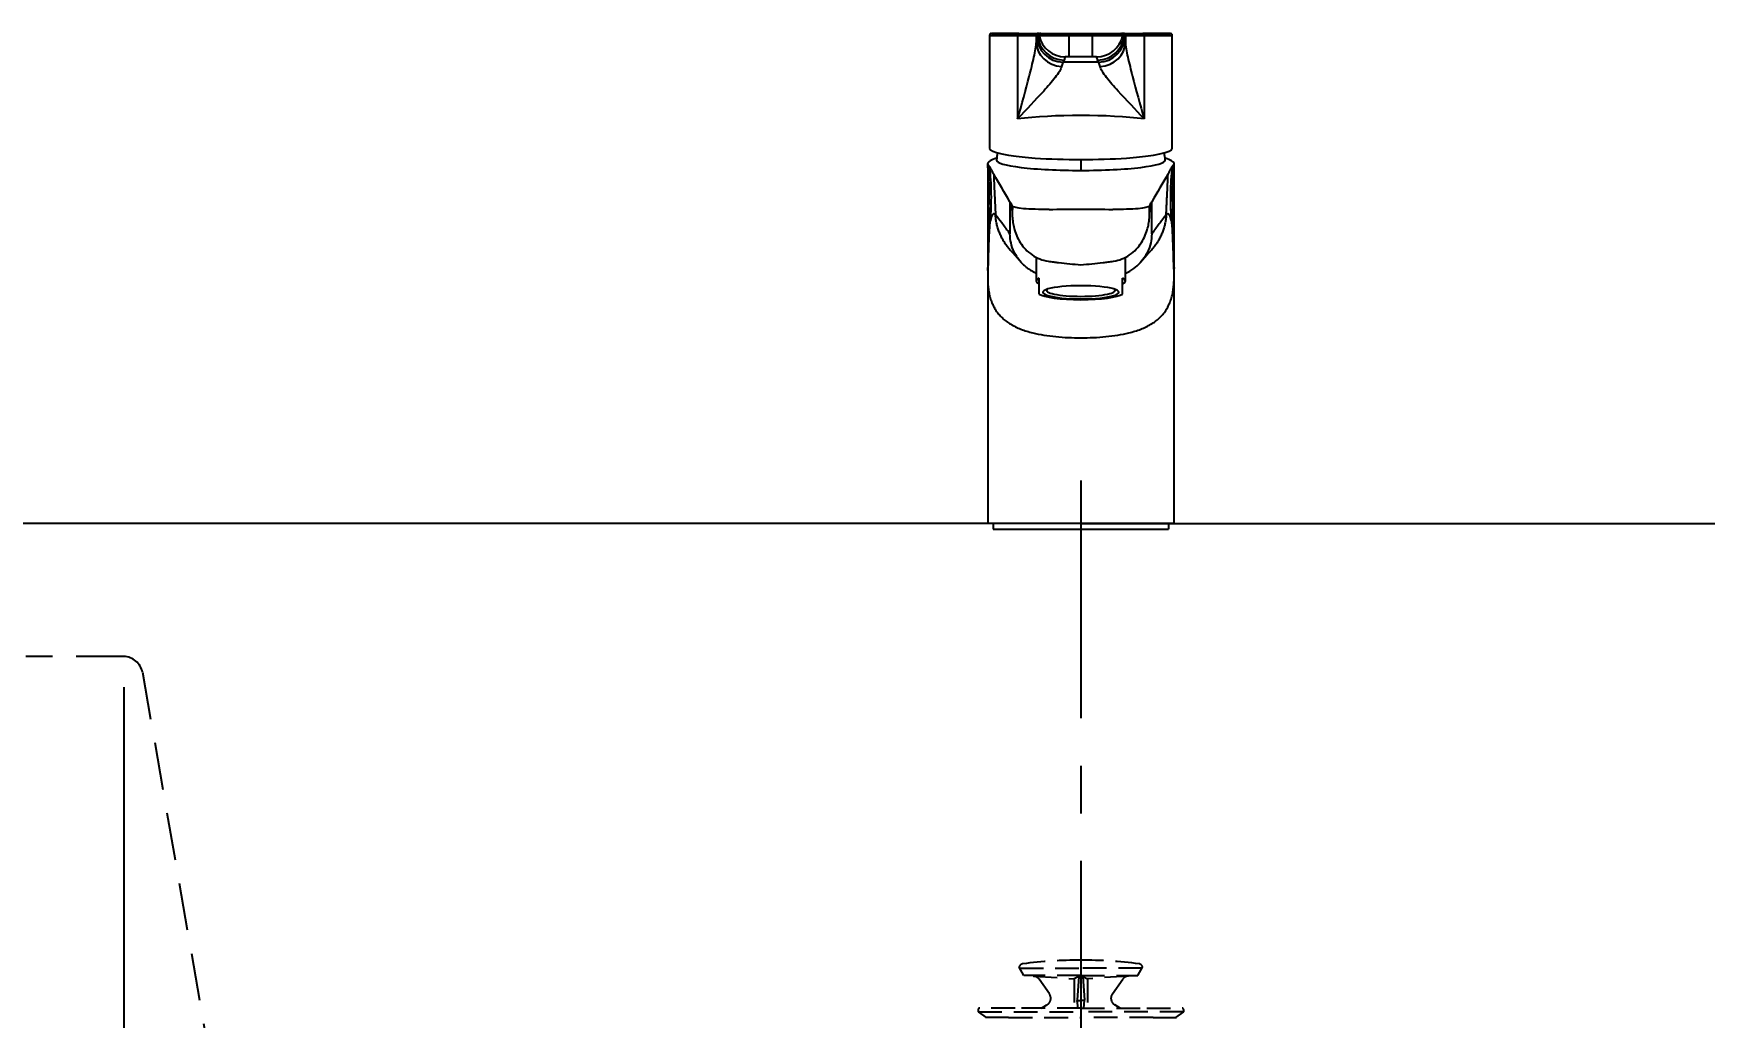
# Model space of a CAD drawing. Extents: x 0 to 3867, y -137 to 2100.
# Drawn here: x 586.8 to 1026.1, y 758.5 to 1017.2 of the extents above; entities that cross this region are included whole.
import ezdxf

# ---------------------------------------------------------------- set-up
doc = ezdxf.new("R2010")
doc.units = 0
doc.header["$LTSCALE"] = 25
doc.header["$MEASUREMENT"] = 0
doc.linetypes.add('CENTER', pattern=[2, 1.25, -0.25, 0.25, -0.25])
doc.linetypes.add('HIDDEN', pattern=[0.375, 0.25, -0.125])
doc.layers.get('0').update_dxf_attribs({"linetype": 'CONTINUOUS'})
doc.layers.get('DEFPOINTS').update_dxf_attribs({"linetype": 'CONTINUOUS'})
for name, color, linetype in [('1', 1, 'CONTINUOUS'), ('2', 2, 'CONTINUOUS'), ('3', 3, 'CONTINUOUS'), ('5', 5, 'CONTINUOUS')]:
    doc.layers.add(name, color=color, linetype=linetype)
doc.styles.get("Standard").update_dxf_attribs({"font": 'NanumGothic.ttf'})
doc.dimstyles.get("Standard").update_dxf_attribs({"dimtxt": 2.5, "dimasz": 2, "dimexe": 2, "dimexo": 1, "dimgap": 1.5, "dimtad": 1, "dimdec": 0, "dimlfac": 10, "dimrnd": 0.5, "dimzin": 0, "dimdsep": 46, "dimtxsty": 'Standard', "dimcen": 0, "dimclrt": 2, "dimadec": 0, "dimazin": 0, "dimtfac": 1, "dimtdec": 0, "dimtmove": 0, "dimatfit": 3, "dimfxl": 0, "dimtolj": 1, "dimtzin": 0, "dimarcsym": 0})

# ---------------------------------------------------------------- blocks, each defined once
blk = doc.blocks.new('*D7')
at = {"layer": '3', "color": 3, "lineweight": -2}
for p, q in [((610.48, 845.43), (610.48, 303.32)), ((1113.71, 845.43), (1113.71, 303.32)), ((626.48, 311.32), (1097.71, 311.32))]:
    blk.add_line(p, q, dxfattribs=at)
at = {"layer": '3', "color": 3}
for points in [[(626.48, 313.99), (626.48, 308.66), (610.48, 311.32)], [(1097.71, 313.99), (1097.71, 308.66), (1113.71, 311.32)]]:
    blk.add_solid(points, dxfattribs=at)
at = {"layer": 'DEFPOINTS', "color": 0}
for p in [(610.48, 853.43), (1113.71, 853.43), (1113.71, 311.32)]:
    blk.add_point(p, dxfattribs=at)
at = {"layer": '3', "color": 2, "insert": (862.1, 333.32), "char_height": 28, "attachment_point": 5}
blk.add_mtext('\\A1;500', dxfattribs=at)
blk = doc.blocks.new('*D13')
at = {"layer": '1', "color": 3, "lineweight": -2}
for p, q in [((1171.96, 888.43), (1415.33, 888.43)), ((1407.33, 872.43), (1407.33, 707.93)), ((1407.33, 594.43), (1407.33, 663.93)), ((894.87, 578.43), (1415.33, 578.43))]:
    blk.add_line(p, q, dxfattribs=at)
at = {"layer": '1', "color": 3}
for points in [[(1404.67, 872.43), (1410, 872.43), (1407.33, 888.43)], [(1404.67, 594.43), (1410, 594.43), (1407.33, 578.43)]]:
    blk.add_solid(points, dxfattribs=at)
at = {"layer": 'DEFPOINTS', "color": 0}
for p in [(1163.96, 888.43), (886.87, 578.43, 9.25), (1407.33, 578.43)]:
    blk.add_point(p, dxfattribs=at)
at = {"layer": '1', "color": 2, "insert": (1407.33, 685.93), "char_height": 28, "attachment_point": 5}
blk.add_mtext('\\A1;310', dxfattribs=at)

msp = doc.modelspace()

# ---------------------------------------------------------------- linework, layer by layer
at = {"ltscale": 0.5}
for p, q in [((886.6, 888.43), (837.6, 888.43)), ((839.03, 888.43), (839.03, 886.96)), ((885.17, 888.43), (839.03, 888.43)), ((885.17, 888.43), (885.17, 886.96))]:
    msp.add_line(p, q, dxfattribs=at)
at = {"color": 7, "linetype": 'HIDDEN'}
msp.add_line((844.61, 888.43), (844.61, 888.43), dxfattribs=at)
at = {"layer": '1', "color": 7, "linetype": 'Continuous'}
for p, q in [((838.1, 1016.74), (838.1, 987.02)), ((845.47, 1016.7), (845.47, 994.79)), ((850.39, 1016.74), (850.39, 1015.06)), ((850.5, 1016.74), (850.39, 1016.74)), ((850.48, 1016.69), (850.5, 1016.74)), ((850.89, 1017.24), (851, 1017.24)), ((859, 1017.24), (859, 1016.64)), ((859, 1017.24), (865.19, 1017.24)), ((859, 1011.11), (859, 1016.64)), ((865.19, 1016.64), (859, 1016.64)), ((865.19, 1017.24), (865.19, 1016.64)), ((865.19, 1011.11), (865.19, 1016.64)), ((873.19, 1017.24), (873.3, 1017.24)), ((873.69, 1016.74), (873.71, 1016.69)), ((873.8, 1016.74), (873.69, 1016.74)), ((873.8, 1016.74), (873.8, 1015.06)), ((878.72, 1016.7), (878.72, 994.79)), ((886.1, 987.02), (886.1, 1016.74)), ((865.19, 1011.11), (859, 1011.11)), ((857.69, 1010.25), (857.48, 1009.7)), ((866.71, 1009.7), (866.5, 1010.25)), ((862.1, 984.09), (862.1, 981.23)), ((850.35, 958.38), (850.35, 952.14)), ((873.85, 952.14), (873.85, 958.38)), ((851.15, 948.74), (851.15, 952.88)), ((853.1, 949.95), (853.1, 949.69)), ((871.1, 949.69), (871.1, 949.95)), ((873.05, 948.74), (873.05, 952.88)), ((839.03, 886.96), (885.17, 886.96))]:
    msp.add_line(p, q, dxfattribs=at)
at = {"layer": '1', "color": 1, "linetype": 'CENTER', "ltscale": 2}
msp.add_line((862.1, 899.71), (862.1, 444.17), dxfattribs=at)
at = {"layer": '1', "color": 7, "linetype": 'Continuous'}
for start, end in [(171.3783, 176.2682), (3.7318, 8.6217)]:
    msp.add_arc((862.1, 982.51), 22.2, start, end, dxfattribs=at)
for centre, major_axis, ratio, start_param, end_param in [((862.1, 1017.24), (-23.5, 0), 0.000022, 5.477402, 7.374729), ((862.1, 1016.74), (-24, 0), 0.002517, 6.283167, 7.088969), ((845.82, 1016.74), (0, -0.5), 0.695239, 3.141562, 4.800401), ((834.39, 1016.74), (-16, 0), 0.003831, 2.335809, 3.130132), ((834.39, 1017.24), (-16.5, 0), 0.000022, 2.335809, 3.130132), ((850.89, 1016.74), (0.001, -0.5), 0.999935, 3.139694, 4.711835), ((857.39, 1015.07), (7, -0.19), 0.930294, 3.172608, 4.68701), ((857.48, 1016.7), (6.54, -2.49), 0.999493, 3.506988, 5.07605), ((851, 1016.74), (0.001, -0.5), 0.999935, 3.139694, 4.711835), ((857.5, 1016.74), (-7.43, 0.17), 0.062803, 0.343078, 0.420223), ((851.21, 1016.74), (0.001, -0.5), 0.999907, 3.14003, 4.789267), ((857.69, 1017.25), (6.54, -2.49), 0.999493, 3.584134, 5.07605), ((857.5, 1017.24), (-6.96, 0), 0.00065, 5.840394, 5.91754), ((851.59, 1016.74), (0.001, -0.5), 0.999901, 3.140073, 4.916903), ((857.96, 1018.07), (6.77, -1.78), 0.999527, 3.604908, 4.96927), ((866.24, 1018.07), (-6.77, -1.78), 0.999527, 1.313915, 2.678277), ((866.5, 1017.25), (-6.54, -2.49), 0.999493, 1.207135, 2.699051), ((866.71, 1016.7), (-6.54, -2.49), 0.999493, 1.207135, 2.776197), ((866.8, 1015.07), (-7, -0.19), 0.930294, 1.596175, 3.110577), ((872.6, 1016.74), (0.001, 0.5), 0.999901, 4.507873, 6.284703), ((862.1, 1017.24), (-23.5, 0), 0.000022, 2.038834, 3.947376), ((872.98, 1016.74), (0.001, 0.5), 0.999907, 4.63551, 6.284747), ((866.7, 1017.24), (-6.96, 0), 0.00065, 3.507238, 3.584383), ((873.19, 1016.74), (0.001, 0.5), 0.999935, 4.712943, 6.285084), ((873.3, 1016.74), (0.001, 0.5), 0.999935, 4.712943, 6.285084), ((889.8, 1017.24), (-16.5, 0), 0.000022, 0.011461, 0.805783), ((866.7, 1016.74), (-7.43, -0.17), 0.062803, 2.721369, 2.798515), ((889.8, 1016.74), (-16, 0), 0.003831, 0.011461, 0.805783), ((878.37, 1016.74), (0, -0.5), 0.695239, 1.482784, 3.141623), ((862.1, 1016.74), (-24, 0), 0.002517, 2.335809, 3.141611), ((862.1, 1008.51), (-40, 0), 0.030099, 4.596742, 4.828036), ((862.1, 992.51), (-24, 0), 0.131412, 3.947376, 5.477402), ((862.1, 987.02), (-24, 0), 0.121869, 0, 3.141593), ((862.1, 983.93), (-22.15, 0), 0.121869, 6.275282, 7.853982), ((862.1, 983.93), (22.15, 0), 0.121869, 4.712389, 6.291088), ((862.1, 952.14), (-11.75, 0), 0.173648, 5.912046, 6.654324), ((862.1, 949.19), (-10, 0), 0.173648, 4.712389, 7.853982), ((862.1, 949.69), (-9, 0), 0.173648, 6.076086, 7.853982), ((862.1, 949.19), (10, 0), 0.173648, 4.712389, 7.853982), ((862.1, 949.69), (9, 0), 0.173648, 4.712389, 6.490285), ((862.1, 952.14), (-11.75, 0), 0.173648, 2.770454, 3.512732), ((862.1, 949.19), (-11.25, 0), 0.173648, 0.231456, 1.570796), ((862.1, 949.19), (11.25, 0), 0.173648, 4.712389, 6.051729)]:
    msp.add_ellipse(centre, major_axis=major_axis, ratio=ratio, start_param=start_param, end_param=end_param, dxfattribs=at)
for points, knots in [([(838.45, 1017.22), (838.42, 1017.21), (838.36, 1017.18), (838.24, 1017.11), (838.14, 1016.97), (838.09, 1016.83), (838.1, 1016.75), (838.1, 1016.73)], [0, 0, 0, 0, 0.124593, 0.330708, 0.627587, 0.907043, 1, 1, 1, 1]), ([(845.47, 994.79), (846.57, 998.58), (847.6, 1002.4), (848.98, 1007.69), (849.41, 1009.4), (850.11, 1012.54), (850.37, 1013.95), (850.39, 1015.06)], [0, 0, 0, 0, 0.5, 0.5, 0.75, 0.75, 1, 1, 1, 1]), ([(851.1, 1016.64), (851.03, 1016.65), (850.96, 1016.66), (850.83, 1016.68), (850.77, 1016.69), (850.71, 1016.7)], [0, 0, 0, 0, 0.528779, 0.528779, 1, 1, 1, 1]), ([(859, 1016.64), (856.93, 1016.64), (854.9, 1016.64), (852, 1016.64), (851.13, 1016.64), (851.1, 1016.64)], [0, 0, 0, 0, 0.5, 0.5, 1, 1, 1, 1]), ([(851.21, 1017.24), (851.27, 1017.24), (851.33, 1017.24), (851.46, 1017.24), (851.53, 1017.24), (851.59, 1017.24)], [0, 0, 0, 0, 0.471221, 0.471221, 1, 1, 1, 1]), ([(851.59, 1017.24), (851.62, 1017.24), (852.43, 1017.24), (855.15, 1017.24), (857.06, 1017.24), (859, 1017.24)], [0, 0, 0, 0, 0.5, 0.5, 1, 1, 1, 1]), ([(865.19, 1017.24), (867.13, 1017.24), (869.04, 1017.24), (871.76, 1017.24), (872.57, 1017.24), (872.6, 1017.24)], [0, 0, 0, 0, 0.5, 0.5, 1, 1, 1, 1]), ([(873.09, 1016.64), (873.06, 1016.64), (872.2, 1016.64), (869.3, 1016.64), (867.26, 1016.64), (865.19, 1016.64)], [0, 0, 0, 0, 0.5, 0.5, 1, 1, 1, 1]), ([(872.6, 1017.24), (872.66, 1017.24), (872.72, 1017.24), (872.85, 1017.24), (872.91, 1017.24), (872.98, 1017.24)], [0, 0, 0, 0, 0.471221, 0.471221, 1, 1, 1, 1]), ([(873.48, 1016.7), (873.41, 1016.69), (873.34, 1016.68), (873.21, 1016.66), (873.15, 1016.65), (873.09, 1016.64)], [0, 0, 0, 0, 0.528779, 0.528779, 1, 1, 1, 1]), ([(873.8, 1015.06), (873.82, 1013.95), (874.08, 1012.54), (874.78, 1009.4), (875.22, 1007.69), (876.59, 1002.4), (877.62, 998.58), (878.72, 994.79)], [0, 0, 0, 0, 0.25, 0.25, 0.5, 0.5, 1, 1, 1, 1]), ([(886.09, 1016.74), (886.09, 1016.77), (886.09, 1016.86), (886.04, 1016.99), (885.95, 1017.1), (885.86, 1017.17), (885.79, 1017.2), (885.74, 1017.22), (885.73, 1017.22)], [0, 0, 0, 0, 0.153365, 0.406483, 0.611954, 0.785582, 0.930364, 1, 1, 1, 1]), ([(857.96, 1011.08), (857.92, 1010.94), (857.88, 1010.8), (857.79, 1010.52), (857.74, 1010.39), (857.69, 1010.25)], [0, 0, 0, 0, 0.507283, 0.507283, 1, 1, 1, 1]), ([(859, 1011.11), (858.99, 1011.11), (858.98, 1011.11), (858.85, 1011.11), (858.74, 1011.11), (858.53, 1011.1), (858.43, 1011.1), (858.26, 1011.1), (858.18, 1011.1), (858.06, 1011.09), (858.01, 1011.09), (857.97, 1011.08), (857.96, 1011.08), (857.96, 1011.08)], [0, 0, 0, 0, 0.026091, 0.026091, 0.225145, 0.225145, 0.424804, 0.424804, 0.632121, 0.632121, 0.850642, 0.850642, 1, 1, 1, 1]), ([(866.24, 1011.08), (866.24, 1011.08), (866.22, 1011.08), (866.14, 1011.09), (866.07, 1011.09), (865.91, 1011.1), (865.81, 1011.1), (865.6, 1011.11), (865.49, 1011.11), (865.31, 1011.11), (865.25, 1011.11), (865.19, 1011.11)], [0, 0, 0, 0, 0.216994, 0.216994, 0.450628, 0.450628, 0.677029, 0.677029, 0.891233, 0.891233, 1, 1, 1, 1]), ([(866.5, 1010.25), (866.45, 1010.39), (866.4, 1010.53), (866.31, 1010.81), (866.27, 1010.94), (866.24, 1011.08)], [0, 0, 0, 0, 0.507283, 0.507283, 1, 1, 1, 1]), ([(857.04, 1008.57), (856.85, 1007.81), (856.19, 1006.78), (854.47, 1004.51), (853.42, 1003.31), (850.12, 999.67), (847.69, 997.21), (845.47, 994.79)], [0, 0, 0, 0, 0.25, 0.25, 0.5, 0.5, 1, 1, 1, 1]), ([(878.72, 994.79), (876.5, 997.21), (874.08, 999.67), (870.77, 1003.31), (869.72, 1004.51), (868, 1006.78), (867.34, 1007.81), (867.16, 1008.57)], [0, 0, 0, 0, 0.5, 0.5, 0.75, 0.75, 1, 1, 1, 1])]:
    msp.add_open_spline(points, degree=3, knots=knots, dxfattribs=at)
for points in [[(850.39, 1015.06), (850.42, 1016.06), (850.45, 1016.61), (850.48, 1016.69)], [(873.71, 1016.69), (873.74, 1016.61), (873.77, 1016.06), (873.8, 1015.06)], [(857.48, 1009.7), (857.35, 1009.64), (857.21, 1009.26), (857.04, 1008.57)], [(867.16, 1008.57), (866.98, 1009.26), (866.84, 1009.64), (866.71, 1009.7)]]:
    msp.add_open_spline(points, degree=3, dxfattribs=at)
at = {"layer": '2', "color": 7, "linetype": 'HIDDEN', "ltscale": 2}
for p, q in [((610.48, 853.43), (584.8, 853.43)), ((615.41, 849.29), (632.1, 753.43))]:
    msp.add_line(p, q, dxfattribs=at)
msp.add_arc((610.48, 848.43), 5, 9.8748, 90, dxfattribs=at)
at = {"layer": '3', "color": 7, "ltscale": 2}
for q in [(583.02, 888.43), (1141.17, 888.43)]:
    msp.add_line((862.1, 888.43), q, dxfattribs=at)
at = {"layer": '3', "linetype": 'HIDDEN'}
for p, q in [((847.1, 769.63, 9.25), (845.86, 771.76, 9.25)), ((845.98, 771.56, 9.25), (862.1, 771.56, 9.25)), ((862.1, 769.63, 9.25), (847.1, 769.63, 9.25)), ((849.61, 769.44, 9.25), (860.35, 768.74, 9.25)), ((862.1, 769.63, 9.25), (860.35, 768.74, 9.25)), ((861.58, 769.37, 9.25), (861.15, 762.96, 9.25)), ((878.21, 771.56, 9.25), (862.1, 771.56, 9.25)), ((862.1, 769.63, 9.25), (863.85, 768.74, 9.25)), ((862.1, 769.63, 9.25), (877.1, 769.63, 9.25)), ((862.61, 769.37, 9.25), (863.05, 762.96, 9.25)), ((874.58, 769.44, 9.25), (863.85, 768.74, 9.25)), ((877.1, 769.63, 9.25), (878.33, 771.76, 9.25)), ((853.82, 764.75, 9.25), (851.1, 768.6, 9.25)), ((860.35, 768.74, 9.25), (860.35, 761.03, 9.25)), ((863.85, 768.74, 9.25), (863.85, 761.03, 9.25)), ((870.37, 764.75, 9.25), (873.09, 768.6, 9.25)), ((835.1, 760.63, 9.25), (835.1, 760.03, 9.25)), ((835.1, 760.03, 9.25), (837.24, 758.53, 9.25)), ((835.1, 760.03, 9.25), (862.1, 760.03, 9.25)), ((844.8, 761.03, 9.25), (835.5, 761.03, 9.25)), ((862.1, 761.03, 9.25), (844.8, 761.03, 9.25)), ((851.74, 761.03, 9.25), (853.19, 761.86, 9.25)), ((861.35, 761.03, 9.25), (861.15, 762.98, 9.25)), ((861.15, 762.98, 9.25), (862.1, 762.98, 9.25)), ((863.05, 762.98, 9.25), (862.1, 762.98, 9.25)), ((862.1, 761.03, 9.25), (879.4, 761.03, 9.25)), ((889.1, 760.03, 9.25), (862.1, 760.03, 9.25)), ((862.84, 761.03, 9.25), (863.05, 762.98, 9.25)), ((872.45, 761.03, 9.25), (871.01, 761.86, 9.25)), ((879.4, 761.03, 9.25), (888.7, 761.03, 9.25)), ((889.1, 760.03, 9.25), (886.95, 758.53, 9.25)), ((889.1, 760.63, 9.25), (889.1, 760.03, 9.25)), ((843.1, 758.53, 9.25), (836.99, 758.53, 9.25)), ((843.1, 758.53, 9.25), (862.1, 758.53, 9.25)), ((881.1, 758.53, 9.25), (862.1, 758.53, 9.25)), ((881.1, 758.53, 9.25), (887.2, 758.53, 9.25))]:
    msp.add_line(p, q, dxfattribs=at)
for centre, radius, start, end in [((862.1, 653.63, 9.25), 120, 90, 97.3204), ((862.1, 653.63, 9.25), 120, 82.6796, 90), ((846.95, 771.56, 9.25), 1.1, 97.3204, 169.4262), ((849.47, 767.45, 9.25), 2, 35.2023, 86.2618), ((874.72, 767.45, 9.25), 2, 93.7382, 144.7977), ((877.25, 771.56, 9.25), 1.1, 10.5738, 82.6796), ((852.19, 763.6, 9.25), 2, 300, 35.2023), ((872.01, 763.6, 9.25), 2, 144.7977, 240), ((835.5, 760.63, 9.25), 0.4, 90, 180), ((888.7, 760.63, 9.25), 0.4, 0, 90)]:
    msp.add_arc(centre, radius, start, end, dxfattribs=at)
at = {"layer": '5', "color": 7, "linetype": 'Continuous'}
for p, q in [((837.61, 981.91), (837.61, 955.76)), ((886.59, 955.76), (886.59, 981.91)), ((837.6, 953.29), (837.6, 888.43)), ((886.6, 888.43), (886.6, 953.29))]:
    msp.add_line(p, q, dxfattribs=at)
for centre, major_axis, ratio, start_param, end_param in [((862.1, 646.91), (-275.14, 605.09), 0.19969, 5.188366, 5.202485), ((862.1, 646.91), (-275.14, -605.09), 0.199691, 4.222292, 4.236411), ((868.02, 540.43), (-308.86, 729.11), 0.215241, 5.251623, 5.252138), ((862.34, 651.24), (-273.6, -599.9), 0.198909, 4.241, 4.241598)]:
    msp.add_ellipse(centre, major_axis=major_axis, ratio=ratio, start_param=start_param, end_param=end_param, dxfattribs=at)
for points, knots in [([(840.01, 984.48), (839.98, 984.47), (839.25, 984.23), (838.13, 983.75), (837.56, 983.21), (837.59, 982.88), (837.69, 982.74), (837.77, 982.65), (837.92, 982.44), (838.04, 982.26), (838.13, 982.13)], [0, 0, 0, 0, 0.00964, 0.277538, 0.544008, 0.678609, 0.71237, 0.746136, 0.813663, 1, 1, 1, 1]), ([(886.06, 982.13), (886.15, 982.26), (886.27, 982.44), (886.42, 982.65), (886.5, 982.74), (886.6, 982.88), (886.63, 983.21), (886.06, 983.75), (884.94, 984.23), (884.21, 984.47), (884.18, 984.48)], [0, 0, 0, 0, 0.186337, 0.253864, 0.28763, 0.321391, 0.455992, 0.722462, 0.99036, 1, 1, 1, 1]), ([(837.64, 982.07), (837.62, 982.02), (837.6, 981.96), (837.61, 981.82), (837.63, 981.75), (837.69, 981.67), (837.69, 981.66), (837.71, 981.64), (837.71, 981.66), (837.74, 981.39), (837.75, 981), (837.79, 979.92), (837.82, 979.14), (837.85, 978.38)], [0, 0, 0, 0, 0.26691, 0.26691, 0.633455, 0.633455, 0.679273, 0.679273, 0.725091, 0.725091, 0.816728, 0.816728, 1, 1, 1, 1]), ([(838.31, 968.01), (838.35, 968.5), (838.4, 969.06), (838.47, 970.22), (838.5, 970.84), (838.56, 972.67), (838.57, 973.89), (838.54, 976.34), (838.5, 977.58), (838.36, 979.94), (838.26, 981.06), (838.13, 982.13)], [0, 0, 0, 0, 0.125, 0.125, 0.25, 0.25, 0.5, 0.5, 0.75, 0.75, 1, 1, 1, 1]), ([(838.13, 982.13), (838.17, 982.07), (838.33, 981.82), (838.52, 981.47), (838.72, 981.08), (838.92, 980.69), (839.08, 980.4), (839.19, 980.21)], [0, 0, 0, 0, 0.093675, 0.395779, 0.546834, 0.69789, 1, 1, 1, 1]), ([(885, 980.21), (885.11, 980.4), (885.27, 980.69), (885.47, 981.08), (885.67, 981.47), (885.86, 981.82), (886.02, 982.07), (886.06, 982.13)], [0, 0, 0, 0, 0.30211, 0.453166, 0.604221, 0.906325, 1, 1, 1, 1]), ([(886.06, 982.13), (885.93, 981.06), (885.84, 979.94), (885.69, 977.58), (885.65, 976.34), (885.62, 973.89), (885.63, 972.67), (885.7, 970.84), (885.72, 970.22), (885.8, 969.06), (885.84, 968.5), (885.88, 968.01)], [0, 0, 0, 0, 0.25, 0.25, 0.5, 0.5, 0.75, 0.75, 0.875, 0.875, 1, 1, 1, 1]), ([(886.34, 978.38), (886.37, 979.14), (886.4, 979.92), (886.44, 981), (886.46, 981.39), (886.48, 981.66), (886.49, 981.64), (886.5, 981.66), (886.51, 981.67), (886.56, 981.75), (886.58, 981.82), (886.59, 981.96), (886.58, 982.02), (886.55, 982.07)], [0, 0, 0, 0, 0.183306, 0.183306, 0.274959, 0.274959, 0.320786, 0.320786, 0.366613, 0.366613, 0.733225, 0.733225, 1, 1, 1, 1]), ([(837.85, 978.38), (837.87, 977.83), (837.88, 977.26), (837.9, 976.14), (837.91, 975.58), (837.91, 973.92), (837.87, 972.86), (837.85, 971.79)], [0, 0, 0, 0, 0.25, 0.25, 0.5, 0.5, 1, 1, 1, 1]), ([(886.34, 971.79), (886.32, 972.86), (886.28, 973.92), (886.29, 975.58), (886.29, 976.14), (886.31, 977.26), (886.32, 977.83), (886.34, 978.38)], [0, 0, 0, 0, 0.5, 0.5, 0.75, 0.75, 1, 1, 1, 1]), ([(837.85, 971.79), (837.81, 970.14), (837.79, 968.47), (837.76, 965.11), (837.76, 963.41), (837.74, 960.04), (837.73, 958.34), (837.69, 956.32), (837.68, 955.91), (837.65, 955.44), (837.64, 955.31), (837.62, 955.27), (837.62, 955.33), (837.61, 955.52), (837.61, 955.63), (837.61, 955.75)], [0, 0, 0, 0, 0.276133, 0.276133, 0.552265, 0.552265, 0.828398, 0.828398, 0.897431, 0.897431, 0.931947, 0.931947, 0.966464, 0.966464, 1, 1, 1, 1]), ([(843.43, 973), (843.42, 972.27), (843.42, 970.78), (843.43, 968.93), (843.43, 967.48), (843.44, 966.42), (843.45, 965.56), (843.45, 964.97), (843.45, 964.69), (843.45, 964.58), (843.46, 964.54)], [0, 0, 0, 0, 0.254674, 0.509348, 0.636685, 0.764022, 0.891359, 0.955028, 0.986862, 1, 1, 1, 1]), ([(853.72, 970.98), (851.14, 970.95), (848.77, 971.01), (845.3, 971.31), (844.28, 971.55), (844.1, 971.85)], [0, 0, 0, 0, 0.5, 0.5, 1, 1, 1, 1]), ([(880.09, 971.85), (879.92, 971.55), (878.89, 971.31), (875.42, 971.01), (873.05, 970.95), (870.47, 970.98)], [0, 0, 0, 0, 0.5, 0.5, 1, 1, 1, 1]), ([(880.74, 964.54), (880.74, 964.58), (880.74, 964.69), (880.74, 964.97), (880.75, 965.56), (880.75, 966.42), (880.76, 967.48), (880.77, 968.93), (880.77, 970.78), (880.77, 972.27), (880.77, 973)], [0, 0, 0, 0, 0.013138, 0.044972, 0.108641, 0.235978, 0.363315, 0.490652, 0.745326, 1, 1, 1, 1]), ([(886.59, 955.74), (886.59, 955.62), (886.58, 955.52), (886.58, 955.33), (886.57, 955.27), (886.55, 955.31), (886.54, 955.44), (886.51, 955.91), (886.5, 956.32), (886.46, 958.34), (886.45, 960.04), (886.43, 963.41), (886.43, 965.11), (886.4, 968.47), (886.38, 970.14), (886.34, 971.79)], [0, 0, 0, 0, 0.03307, 0.03307, 0.067603, 0.067603, 0.102136, 0.102136, 0.171203, 0.171203, 0.447468, 0.447468, 0.723734, 0.723734, 1, 1, 1, 1]), ([(837.6, 955.31), (837.6, 955.21), (837.6, 955.11), (837.61, 954.86), (837.63, 954.83), (837.68, 955.25), (837.69, 955.6), (837.74, 956.64), (837.77, 957.39), (837.83, 958.89), (837.86, 959.64), (837.94, 961.87), (837.99, 963.35), (838.09, 965.37), (838.13, 966.02), (838.21, 967.13), (838.26, 967.59), (838.31, 968.01)], [0, 0, 0, 0, 0.033629, 0.033629, 0.102655, 0.102655, 0.171682, 0.171682, 0.309735, 0.309735, 0.447788, 0.447788, 0.723894, 0.723894, 0.861947, 0.861947, 1, 1, 1, 1]), ([(839.67, 969.52), (839.66, 969.54), (839.63, 969.57), (839.58, 969.62), (839.53, 969.67), (839.47, 969.71), (839.41, 969.75), (839.34, 969.78), (839.28, 969.79), (839.22, 969.8), (839.18, 969.79), (839.13, 969.78), (839.06, 969.76), (838.98, 969.7), (838.87, 969.59), (838.78, 969.45), (838.71, 969.32), (838.64, 969.17), (838.56, 968.96), (838.46, 968.64), (838.38, 968.32), (838.33, 968.09), (838.31, 968.01)], [0, 0, 0, 0, 0.060401, 0.120802, 0.181203, 0.241604, 0.302005, 0.362406, 0.422807, 0.453008, 0.483208, 0.513409, 0.543609, 0.60401, 0.664411, 0.724813, 0.755013, 0.785214, 0.845615, 0.906016, 0.966417, 1, 1, 1, 1]), ([(843.74, 960.07), (843.71, 960.1), (843.42, 960.41), (842.9, 961.02), (842.22, 961.94), (841.62, 962.91), (841.09, 963.92), (840.64, 964.97), (840.26, 966.06), (839.97, 967.18), (839.77, 968.34), (839.7, 969.12), (839.67, 969.52)], [0, 0, 0, 0, 0.010255, 0.120227, 0.230198, 0.34017, 0.450142, 0.560113, 0.670085, 0.780057, 0.890028, 1, 1, 1, 1]), ([(843.46, 964.54), (843.34, 964.7), (843.23, 964.85), (842.5, 965.85), (841.9, 966.69), (840.75, 968.2), (840.21, 968.88), (839.67, 969.52)], [0, 0, 0, 0, 0.086716, 0.086716, 0.566384, 0.566384, 1, 1, 1, 1]), ([(844.06, 969.22), (844.1, 968.67), (844.18, 967.61), (844.54, 965.91), (845.14, 964.12), (846.11, 962.25), (847.48, 960.46), (849.22, 958.97), (851.26, 957.84), (852.76, 957.52), (853.51, 957.35)], [0, 0, 0, 0, 0.106284, 0.203491, 0.325123, 0.455595, 0.589498, 0.729867, 0.863728, 1, 1, 1, 1]), ([(870.68, 957.35), (871.44, 957.52), (872.93, 957.84), (874.97, 958.97), (876.71, 960.46), (878.08, 962.25), (879.06, 964.12), (879.65, 965.91), (880.01, 967.61), (880.09, 968.67), (880.14, 969.22)], [0, 0, 0, 0, 0.136272, 0.270133, 0.410502, 0.544405, 0.674877, 0.796509, 0.893716, 1, 1, 1, 1]), ([(884.52, 969.52), (884.5, 969.12), (884.42, 968.34), (884.22, 967.18), (883.93, 966.06), (883.55, 964.97), (883.1, 963.92), (882.57, 962.91), (881.97, 961.94), (881.29, 961.02), (880.77, 960.41), (880.48, 960.1), (880.46, 960.07)], [0, 0, 0, 0, 0.109972, 0.219943, 0.329915, 0.439887, 0.549858, 0.65983, 0.769802, 0.879773, 0.989745, 1, 1, 1, 1]), ([(884.52, 969.52), (883.98, 968.88), (883.44, 968.2), (882.3, 966.69), (881.69, 965.85), (880.96, 964.85), (880.85, 964.7), (880.74, 964.54)], [0, 0, 0, 0, 0.433616, 0.433616, 0.913284, 0.913284, 1, 1, 1, 1]), ([(885.88, 968.01), (885.86, 968.09), (885.81, 968.32), (885.73, 968.64), (885.63, 968.96), (885.55, 969.17), (885.48, 969.32), (885.41, 969.45), (885.32, 969.59), (885.22, 969.7), (885.13, 969.76), (885.06, 969.78), (885.02, 969.79), (884.97, 969.8), (884.91, 969.79), (884.85, 969.78), (884.78, 969.75), (884.72, 969.71), (884.66, 969.67), (884.61, 969.62), (884.56, 969.57), (884.53, 969.54), (884.52, 969.52)], [0, 0, 0, 0, 0.033583, 0.093984, 0.154385, 0.214786, 0.244987, 0.275187, 0.335589, 0.39599, 0.456391, 0.486591, 0.516792, 0.546992, 0.577193, 0.637594, 0.697995, 0.758396, 0.818797, 0.879198, 0.939599, 1, 1, 1, 1]), ([(885.88, 968.01), (885.93, 967.59), (885.98, 967.13), (886.07, 966.02), (886.1, 965.37), (886.2, 963.35), (886.25, 961.87), (886.34, 959.64), (886.36, 958.89), (886.42, 957.39), (886.45, 956.64), (886.5, 955.6), (886.52, 955.25), (886.56, 954.83), (886.58, 954.86), (886.59, 955.11), (886.59, 955.21), (886.59, 955.32)], [0, 0, 0, 0, 0.13799, 0.13799, 0.275979, 0.275979, 0.551959, 0.551959, 0.689948, 0.689948, 0.827938, 0.827938, 0.896933, 0.896933, 0.965928, 0.965928, 1, 1, 1, 1]), ([(846.75, 956.69), (846.28, 957.16), (845.47, 958.15), (844.41, 959.98), (843.63, 962.11), (843.51, 963.74), (843.46, 964.54)], [0, 0, 0, 0, 0.230606, 0.436996, 0.72511, 1, 1, 1, 1]), ([(880.74, 964.54), (880.68, 963.74), (880.56, 962.11), (879.78, 959.98), (878.7, 958.11), (877.84, 957.08), (877.32, 956.57), (877.32, 956.56)], [0, 0, 0, 0, 0.269581, 0.552132, 0.754536, 0.996266, 1, 1, 1, 1]), ([(846.24, 957.24), (846.35, 957.11), (846.63, 956.81), (847.18, 956.26), (847.93, 955.62), (848.91, 954.93), (849.77, 954.46), (850.3, 954.23), (850.38, 954.19)], [0, 0, 0, 0, 0.129188, 0.285112, 0.471145, 0.690724, 0.94843, 1, 1, 1, 1]), ([(853.51, 957.35), (853.99, 957.29), (854.88, 957.16), (855.77, 957.06), (856.18, 957.02), (856.2, 957.02), (856.23, 957.01), (856.25, 957.01), (858.2, 956.8), (860.15, 956.59), (862.1, 956.39)], [0, 0, 0, 0, 0.542099, 1, 1, 1, 1.026701, 1.026701, 1.026701, 3.213782, 3.213782, 3.213782, 3.213782]), ([(862.1, 956.39), (864.04, 956.59), (865.99, 956.8), (867.94, 957.01), (867.97, 957.01), (867.99, 957.02), (868.01, 957.02), (868.42, 957.06), (869.31, 957.16), (870.2, 957.29), (870.68, 957.35)], [-2.212541, -2.212541, -2.212541, -2.212541, -0.026598, -0.026598, -0.026598, 0, 0, 0, 0.458114, 1, 1, 1, 1]), ([(873.81, 954.18), (874.03, 954.28), (874.98, 954.74), (876.47, 955.71), (877.51, 956.72), (877.95, 957.24)], [0, 0, 0, 0, 0.128318, 0.584152, 1, 1, 1, 1]), ([(874.72, 938.53), (875.27, 938.66), (876.34, 938.96), (877.86, 939.48), (879.26, 940.08), (880.55, 940.77), (881.72, 941.55), (882.76, 942.42), (883.67, 943.38), (884.44, 944.43), (885.09, 945.55), (885.61, 946.76), (886.02, 948.04), (886.31, 949.39), (886.5, 950.8), (886.58, 952.13), (886.6, 952.99), (886.6, 953.35)], [0, 0, 0, 0, 0.067969, 0.135939, 0.203908, 0.271878, 0.339847, 0.407816, 0.475786, 0.543755, 0.611725, 0.679694, 0.747664, 0.815633, 0.883602, 0.951572, 1, 1, 1, 1]), ([(837.6, 953.27), (837.6, 952.94), (837.61, 952.1), (837.69, 950.8), (837.88, 949.39), (838.18, 948.04), (838.58, 946.76), (839.1, 945.55), (839.75, 944.43), (840.53, 943.38), (841.43, 942.42), (842.47, 941.55), (843.64, 940.77), (844.93, 940.08), (846.33, 939.48), (847.85, 938.96), (848.92, 938.66), (849.47, 938.53)], [0, 0, 0, 0, 0.04489, 0.113112, 0.181334, 0.249557, 0.317779, 0.386001, 0.454223, 0.522445, 0.590667, 0.658889, 0.727111, 0.795334, 0.863556, 0.931778, 1, 1, 1, 1])]:
    msp.add_open_spline(points, degree=3, knots=knots, dxfattribs=at)
for points, degree in [([(837.59, 982.99), (837.58, 981.91)], 1), ([(837.85, 978.38), (838.04, 979.63), (838.13, 980.89), (838.13, 982.13)], 3), ([(839.19, 980.21), (839.4, 974.64), (839.67, 969.52)], 2), ([(884.52, 969.52), (884.79, 974.64), (885, 980.21)], 2), ([(886.06, 982.13), (886.06, 980.89), (886.15, 979.63), (886.34, 978.38)], 3), ([(886.59, 981.91), (886.57, 982.45), (886.61, 982.99)], 2), ([(838.31, 968.01), (838.28, 969.26), (838.13, 970.53), (837.85, 971.79)], 3), ([(843.43, 973), (843.59, 972.72), (843.75, 972.44), (843.92, 972.16)], 3), ([(843.92, 972.16), (843.99, 970.71), (844.06, 969.22)], 2), ([(844.1, 971.85), (844.09, 970.96), (844.07, 970.08), (844.06, 969.22)], 3), ([(853.72, 970.98), (859.28, 971.05), (864.91, 971.05), (870.47, 970.98)], 3), ([(880.14, 969.22), (880.12, 970.08), (880.11, 970.96), (880.09, 971.85)], 3), ([(880.14, 969.22), (880.2, 970.71), (880.27, 972.16)], 2), ([(880.27, 972.16), (880.44, 972.44), (880.6, 972.72), (880.77, 973)], 3), ([(886.34, 971.79), (886.06, 970.53), (885.91, 969.26), (885.88, 968.01)], 3), ([(843.73, 960.07), (845.05, 958.65), (846.25, 957.23)], 2), ([(877.94, 957.23), (879.14, 958.65), (880.46, 960.07)], 2), ([(837.6, 955.76), (837.61, 955.55), (837.6, 955.35)], 2), ([(837.61, 955.18), (837.6, 953.33)], 1), ([(837.6, 953.36), (837.6, 953.33), (837.6, 953.3), (837.6, 953.27)], 3), ([(837.61, 955.53), (837.61, 955.48), (837.61, 955.44), (837.61, 955.39)], 3), ([(886.6, 953.33), (886.58, 955.09)], 1), ([(886.59, 955.35), (886.58, 955.55), (886.59, 955.76)], 2), ([(849.47, 938.53), (850.41, 938.3), (852.37, 937.91), (855.51, 937.51), (858.77, 937.28), (860.99, 937.23), (862.1, 937.23)], 3), ([(862.1, 937.23), (863.2, 937.23), (865.42, 937.28), (868.68, 937.51), (871.82, 937.91), (873.78, 938.3), (874.72, 938.53)], 3)]:
    msp.add_open_spline(points, degree=degree, dxfattribs=at)

# ---------------------------------------------------------------- dimensions: what is measured, and where the dimension line sits
at = {"layer": '1'}
dim = msp.add_linear_dim(base=(1407.33, 578.43), p1=(1163.96, 888.43), p2=(886.87, 578.43, 9.25), angle=90, dimstyle='Standard', override={"dimscale": 0.8, "dimtxt": 35, "dimasz": 20, "dimexe": 10, "dimexo": 10, "dimgap": 10, "dimtih": 1, "dimtoh": 1, "dimlfac": 1, "dimzin": 8, "dimclrd": 3, "dimclre": 3, "dimarcsym": 1}, dxfattribs=at)
dim.commit()
dim.dimension.update_dxf_attribs({"geometry": '*D13', "text_midpoint": (1407.33, 685.93), "dimtype": 160})
at = {"layer": '3', "color": 7}
dim = msp.add_linear_dim(base=(1113.71, 311.32), p1=(610.48, 853.43), p2=(1113.71, 853.43), text='500', dimstyle='Standard', override={"dimscale": 0.8, "dimtxt": 35, "dimasz": 20, "dimexe": 10, "dimexo": 10, "dimgap": 10, "dimlfac": 1, "dimzin": 8, "dimclrd": 3, "dimclre": 3}, dxfattribs=at)
dim.commit()
dim.dimension.update_dxf_attribs({"geometry": '*D7', "text_midpoint": (862.1, 333.32)})

doc.saveas('drawing.dxf')
